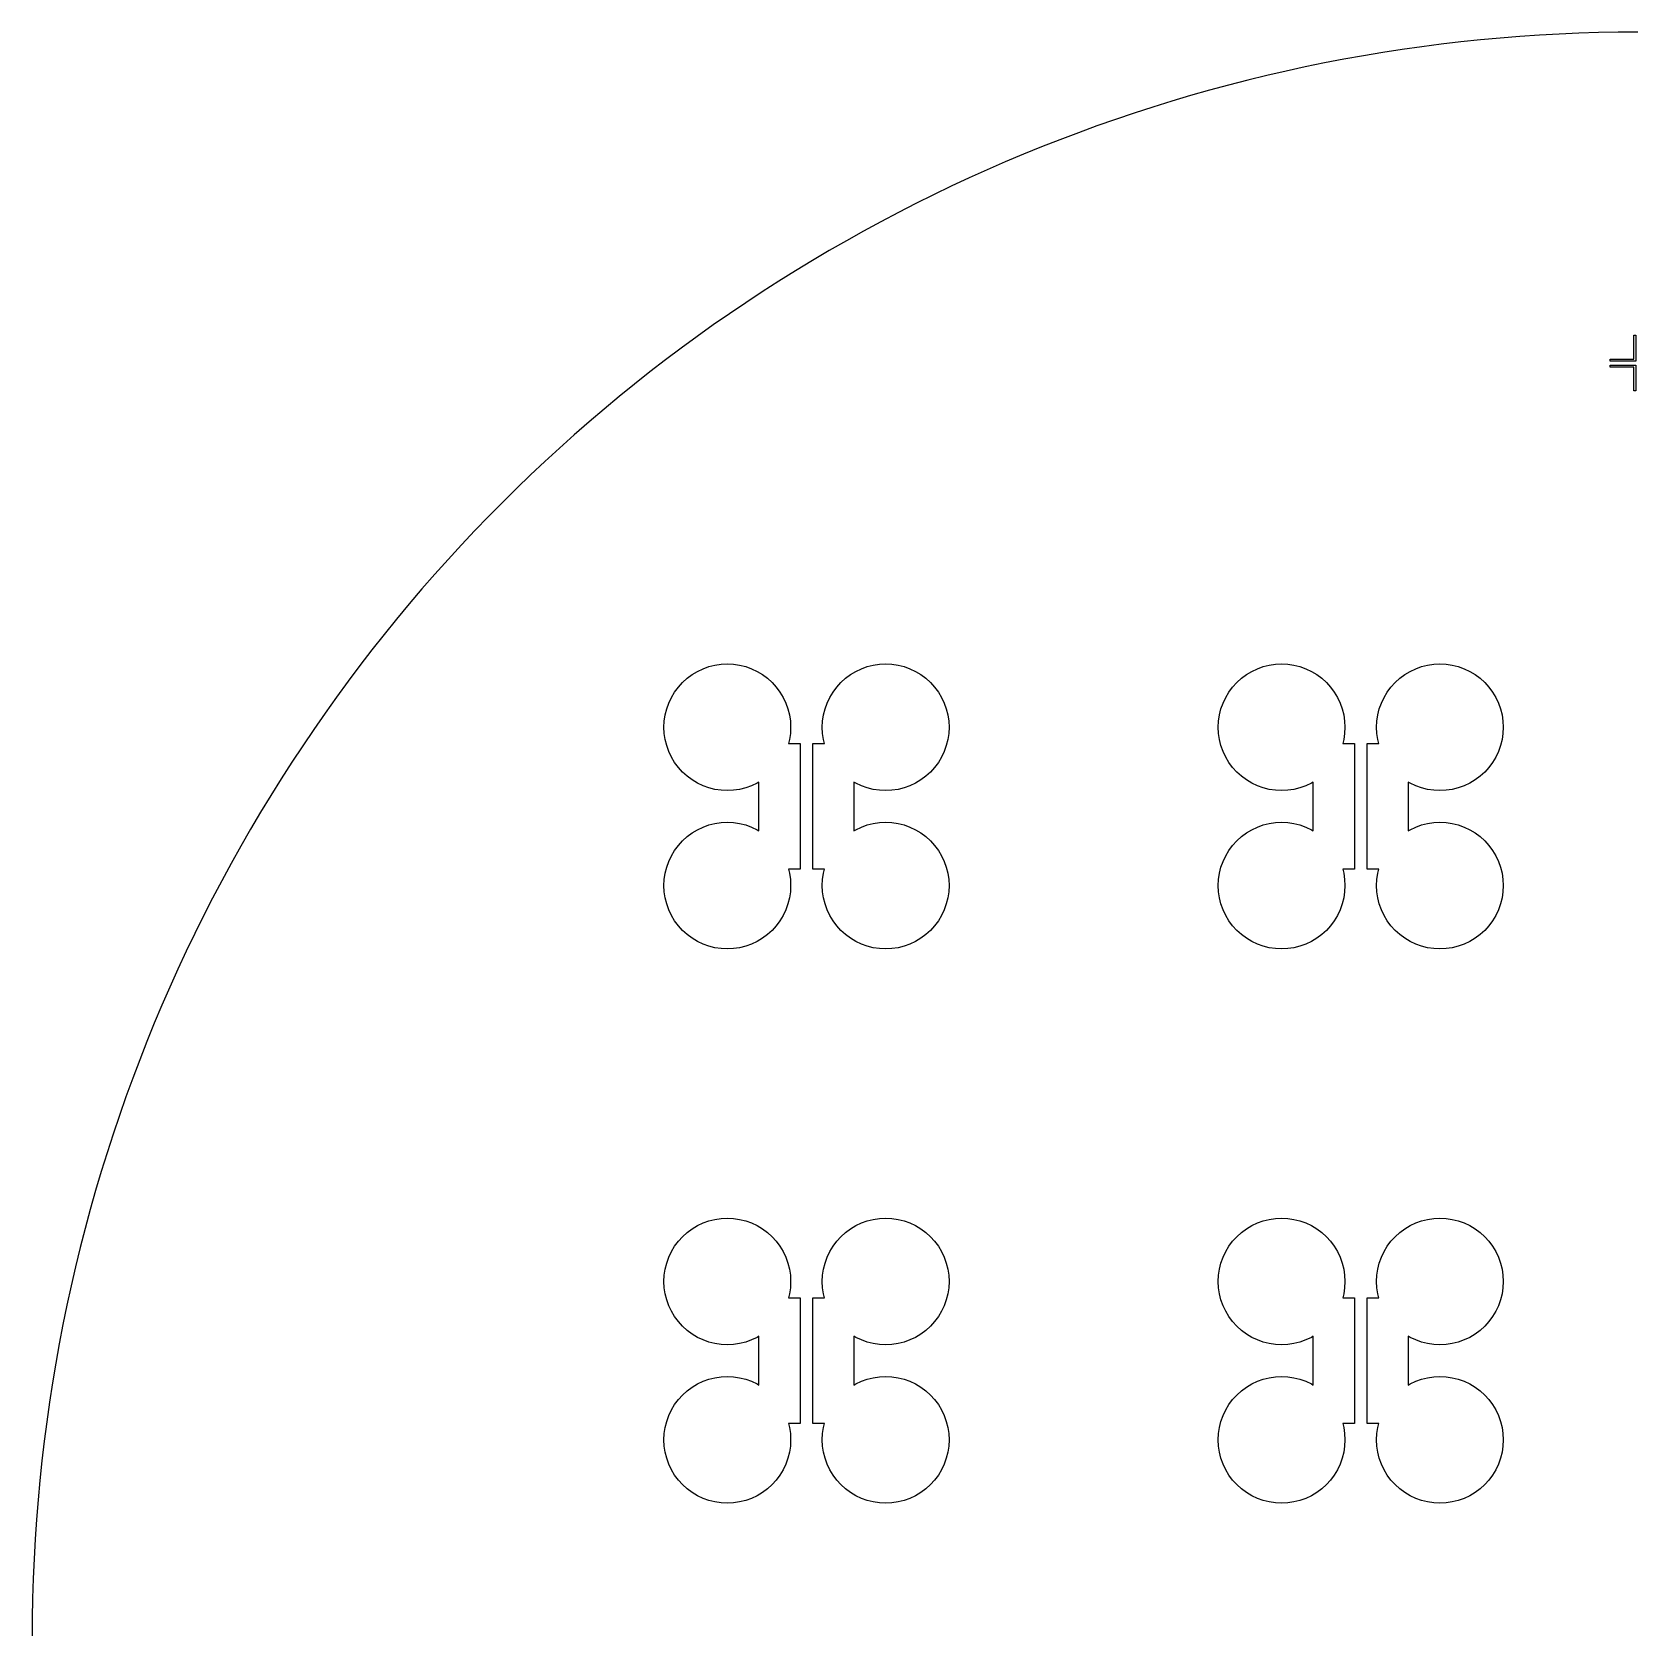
# Model space of a CAD drawing. Extents: x -18 to 83, y -18 to 83.
# Drawn here: x -18.4 to 32.2, y 32.6 to 83 of the extents above; entities that cross this region are included whole.
import ezdxf

# ---------------------------------------------------------------- set-up
doc = ezdxf.new("R2010")
doc.units = 0

msp = doc.modelspace()

# ---------------------------------------------------------------- linework, layer by layer
for p, q in [((26.6617, 82.6411), (26.0438, 82.5687)), ((27.2805, 82.7059), (26.6617, 82.6411)), ((27.9001, 82.763), (27.2805, 82.7059)), ((28.5203, 82.8126), (27.9001, 82.763)), ((29.141, 82.8546), (28.5203, 82.8126)), ((29.7623, 82.8889), (29.141, 82.8546)), ((30.3839, 82.9156), (29.7623, 82.8889)), ((31.0058, 82.9347), (30.3839, 82.9156)), ((31.6278, 82.9462), (31.0058, 82.9347)), ((32.25, 82.95), (31.6278, 82.9462)), ((22.9699, 82.0934), (22.3589, 81.9758)), ((23.5822, 82.2036), (22.9699, 82.0934)), ((24.1959, 82.3062), (23.5822, 82.2036)), ((24.8108, 82.4012), (24.1959, 82.3062)), ((25.4268, 82.4888), (24.8108, 82.4012)), ((26.0438, 82.5687), (25.4268, 82.4888)), ((20.5353, 81.578), (19.9309, 81.4306)), ((21.1416, 81.7181), (20.5353, 81.578)), ((21.7495, 81.8507), (21.1416, 81.7181)), ((22.3589, 81.9758), (21.7495, 81.8507)), ((18.7277, 81.1134), (18.129, 80.9438)), ((19.3283, 81.2757), (18.7277, 81.1134)), ((19.9309, 81.4306), (19.3283, 81.2757)), ((16.9383, 80.5826), (16.3463, 80.3911)), ((17.5326, 80.7669), (16.9383, 80.5826)), ((18.129, 80.9438), (17.5326, 80.7669)), ((15.7568, 80.1923), (15.1697, 79.9863)), ((16.3463, 80.3911), (15.7568, 80.1923)), ((14.0033, 79.5527), (13.4242, 79.3253)), ((14.5852, 79.7731), (14.0033, 79.5527)), ((15.1697, 79.9863), (14.5852, 79.7731)), ((12.8479, 79.0907), (12.2746, 78.8491)), ((13.4242, 79.3253), (12.8479, 79.0907)), ((11.7043, 78.6004), (11.137, 78.3448)), ((12.2746, 78.8491), (11.7043, 78.6004)), ((10.573, 78.0822), (10.0121, 77.8128)), ((11.137, 78.3448), (10.573, 78.0822)), ((9.4547, 77.5365), (8.90068, 77.2533)), ((10.0121, 77.8128), (9.4547, 77.5365)), ((8.90068, 77.2533), (8.35017, 76.9634)), ((7.80327, 76.6667), (7.26006, 76.3634)), ((8.35017, 76.9634), (7.80327, 76.6667)), ((6.7206, 76.0534), (6.18498, 75.7368)), ((7.26006, 76.3634), (6.7206, 76.0534)), ((6.18498, 75.7368), (5.65329, 75.4137)), ((5.12561, 75.0841), (4.60202, 74.748)), ((5.65329, 75.4137), (5.12561, 75.0841)), ((4.60202, 74.748), (4.08258, 74.4055)), ((3.56738, 74.0567), (3.05652, 73.7015)), ((4.08258, 74.4055), (3.56738, 74.0567)), ((3.05652, 73.7015), (2.55003, 73.3402)), ((2.04803, 72.9726), (1.55058, 72.5989)), ((2.55003, 73.3402), (2.04803, 72.9726)), ((32.125, 72.625), (32.125, 73.375)), ((32.125, 73.375), (32.1875, 73.375)), ((32.1875, 73.375), (32.1875, 72.5625)), ((1.55058, 72.5989), (1.05775, 72.2192)), ((31.375, 72.5625), (31.375, 72.625)), ((31.375, 72.625), (32.125, 72.625)), ((32.1875, 72.5625), (31.375, 72.5625)), ((1.05775, 72.2192), (0.56961, 71.8334)), ((31.375, 72.375), (31.375, 72.4375)), ((31.375, 72.4375), (32.1875, 72.4375)), ((32.125, 72.375), (31.375, 72.375)), ((32.125, 71.625), (32.125, 72.375)), ((32.1875, 72.4375), (32.1875, 71.625)), ((0.56961, 71.8334), (0.08626, 71.4416)), ((32.1875, 71.625), (32.125, 71.625)), ((-0.39226, 71.044), (-0.86586, 70.6405)), ((0.08626, 71.4416), (-0.39226, 71.044)), ((-0.86586, 70.6405), (-1.33447, 70.2312)), ((-1.33447, 70.2312), (-1.79803, 69.8162)), ((-1.79803, 69.8162), (-2.25647, 69.3956)), ((-2.7097, 68.9693), (-3.15767, 68.5376)), ((-2.25647, 69.3956), (-2.7097, 68.9693)), ((-3.15767, 68.5376), (-3.60031, 68.1003)), ((-3.60031, 68.1003), (-4.03755, 67.6577)), ((-4.03755, 67.6577), (-4.46931, 67.2097)), ((-4.46931, 67.2097), (-4.89557, 66.7565)), ((-4.89557, 66.7565), (-5.31621, 66.298)), ((-5.31621, 66.298), (-5.7312, 65.8345)), ((-6.14049, 65.3659), (-6.54398, 64.8923)), ((-5.7312, 65.8345), (-6.14049, 65.3659)), ((-6.54398, 64.8923), (-6.94162, 64.4137)), ((-6.94162, 64.4137), (-7.33337, 63.9304)), ((-7.33337, 63.9304), (-7.71916, 63.4422)), ((-7.71916, 63.4422), (-8.09892, 62.9494)), ((-8.09892, 62.9494), (-8.47261, 62.452)), ((2.55722, 62.7638), (2.73463, 62.8477)), ((2.73463, 62.8477), (2.91943, 62.9139)), ((2.91943, 62.9139), (3.10983, 62.9616)), ((3.10983, 62.9616), (3.30397, 62.9904)), ((3.30397, 62.9904), (3.5, 63)), ((3.5, 63), (3.69604, 62.9904)), ((3.69604, 62.9904), (3.89018, 62.9616)), ((3.89018, 62.9616), (4.08058, 62.9139)), ((4.08058, 62.9139), (4.26538, 62.8477)), ((4.26538, 62.8477), (4.44279, 62.7638)), ((7.55721, 62.7638), (7.73462, 62.8477)), ((7.73462, 62.8477), (7.91942, 62.9139)), ((7.91942, 62.9139), (8.10982, 62.9616)), ((8.10982, 62.9616), (8.30396, 62.9904)), ((8.30396, 62.9904), (8.5, 63)), ((8.5, 63), (8.69603, 62.9904)), ((8.69603, 62.9904), (8.89017, 62.9616)), ((8.89017, 62.9616), (9.08057, 62.9139)), ((9.08057, 62.9139), (9.26537, 62.8477)), ((9.26537, 62.8477), (9.44278, 62.7638)), ((20.0572, 62.7638), (20.2346, 62.8477)), ((20.2346, 62.8477), (20.4194, 62.9139)), ((20.4194, 62.9139), (20.6098, 62.9616)), ((20.6098, 62.9616), (20.804, 62.9904)), ((20.804, 62.9904), (21, 63)), ((21, 63), (21.196, 62.9904)), ((21.196, 62.9904), (21.3902, 62.9616)), ((21.3902, 62.9616), (21.5806, 62.9139)), ((21.5806, 62.9139), (21.7654, 62.8477)), ((21.7654, 62.8477), (21.9428, 62.7638)), ((25.0572, 62.7638), (25.2346, 62.8477)), ((25.2346, 62.8477), (25.4194, 62.9139)), ((25.4194, 62.9139), (25.6098, 62.9616)), ((25.6098, 62.9616), (25.804, 62.9904)), ((25.804, 62.9904), (26, 63)), ((26, 63), (26.196, 62.9904)), ((26.196, 62.9904), (26.3902, 62.9616)), ((26.3902, 62.9616), (26.5806, 62.9139)), ((26.5806, 62.9139), (26.7654, 62.8477)), ((26.7654, 62.8477), (26.9428, 62.7638)), ((-8.47261, 62.452), (-8.84018, 61.95)), ((1.95398, 62.2688), (2.0858, 62.4142)), ((2.0858, 62.4142), (2.23122, 62.546)), ((2.23122, 62.546), (2.38887, 62.6629)), ((2.38887, 62.6629), (2.55722, 62.7638)), ((4.44279, 62.7638), (4.61115, 62.6629)), ((4.61115, 62.6629), (4.7688, 62.546)), ((4.7688, 62.546), (4.91422, 62.4142)), ((4.91422, 62.4142), (5.04604, 62.2688)), ((6.95396, 62.2688), (7.08578, 62.4142)), ((7.08578, 62.4142), (7.2312, 62.546)), ((7.2312, 62.546), (7.38885, 62.6629)), ((7.38885, 62.6629), (7.55721, 62.7638)), ((9.44278, 62.7638), (9.61113, 62.6629)), ((9.61113, 62.6629), (9.76878, 62.546)), ((9.76878, 62.546), (9.9142, 62.4142)), ((9.9142, 62.4142), (10.046, 62.2688)), ((19.454, 62.2688), (19.5858, 62.4142)), ((19.5858, 62.4142), (19.7312, 62.546)), ((19.7312, 62.546), (19.8889, 62.6629)), ((19.8889, 62.6629), (20.0572, 62.7638)), ((21.9428, 62.7638), (22.1111, 62.6629)), ((22.1111, 62.6629), (22.2688, 62.546)), ((22.2688, 62.546), (22.4142, 62.4142)), ((22.4142, 62.4142), (22.546, 62.2688)), ((24.454, 62.2688), (24.5858, 62.4142)), ((24.5858, 62.4142), (24.7312, 62.546)), ((24.7312, 62.546), (24.8889, 62.6629)), ((24.8889, 62.6629), (25.0572, 62.7638)), ((26.9428, 62.7638), (27.1111, 62.6629)), ((27.1111, 62.6629), (27.2688, 62.546)), ((27.2688, 62.546), (27.4142, 62.4142)), ((27.4142, 62.4142), (27.546, 62.2688)), ((-8.84018, 61.95), (-9.20154, 61.4435)), ((1.65225, 61.7654), (1.73616, 61.9428)), ((1.73616, 61.9428), (1.83707, 62.1111)), ((1.83707, 62.1111), (1.95398, 62.2688)), ((5.04604, 62.2688), (5.16295, 62.1111)), ((5.16295, 62.1111), (5.26385, 61.9428)), ((5.26385, 61.9428), (5.34776, 61.7654)), ((6.65224, 61.7654), (6.73615, 61.9428)), ((6.73615, 61.9428), (6.83705, 62.1111)), ((6.83705, 62.1111), (6.95396, 62.2688)), ((10.046, 62.2688), (10.1629, 62.1111)), ((10.1629, 62.1111), (10.2638, 61.9428)), ((10.2638, 61.9428), (10.3477, 61.7654)), ((19.1523, 61.7654), (19.2362, 61.9428)), ((19.2362, 61.9428), (19.3371, 62.1111)), ((19.3371, 62.1111), (19.454, 62.2688)), ((22.546, 62.2688), (22.6629, 62.1111)), ((22.6629, 62.1111), (22.7639, 61.9428)), ((22.7639, 61.9428), (22.8478, 61.7654)), ((24.1522, 61.7654), (24.2361, 61.9428)), ((24.2361, 61.9428), (24.3371, 62.1111)), ((24.3371, 62.1111), (24.454, 62.2688)), ((27.546, 62.2688), (27.6629, 62.1111)), ((27.6629, 62.1111), (27.7638, 61.9428)), ((27.7638, 61.9428), (27.8477, 61.7654)), ((-9.20154, 61.4435), (-9.55667, 60.9326)), ((1.50964, 61.196), (1.53844, 61.3902)), ((1.53844, 61.3902), (1.58612, 61.5806)), ((1.58612, 61.5806), (1.65225, 61.7654)), ((5.34776, 61.7654), (5.41389, 61.5806)), ((5.41389, 61.5806), (5.46158, 61.3902)), ((5.46158, 61.3902), (5.49037, 61.196)), ((6.50963, 61.196), (6.53842, 61.3902)), ((6.53842, 61.3902), (6.58611, 61.5806)), ((6.58611, 61.5806), (6.65224, 61.7654)), ((10.3477, 61.7654), (10.4139, 61.5806)), ((10.4139, 61.5806), (10.4616, 61.3902)), ((10.4616, 61.3902), (10.4904, 61.196)), ((19.0096, 61.196), (19.0384, 61.3902)), ((19.0384, 61.3902), (19.0861, 61.5806)), ((19.0861, 61.5806), (19.1523, 61.7654)), ((22.8478, 61.7654), (22.9139, 61.5806)), ((22.9139, 61.5806), (22.9616, 61.3902)), ((22.9616, 61.3902), (22.9904, 61.196)), ((24.0096, 61.196), (24.0384, 61.3902)), ((24.0384, 61.3902), (24.0861, 61.5806)), ((24.0861, 61.5806), (24.1522, 61.7654)), ((27.8477, 61.7654), (27.9139, 61.5806)), ((27.9139, 61.5806), (27.9616, 61.3902)), ((27.9616, 61.3902), (27.9904, 61.196)), ((-9.55667, 60.9326), (-9.9055, 60.4174)), ((1.5, 61), (1.50964, 61.196)), ((1.50964, 60.804), (1.5, 61)), ((1.53844, 60.6098), (1.50964, 60.804)), ((5.49037, 60.804), (5.46158, 60.6098)), ((5.49037, 61.196), (5.5, 61)), ((5.5, 61), (5.49037, 60.804)), ((6.5, 61), (6.50963, 61.196)), ((6.50963, 60.804), (6.5, 61)), ((6.53842, 60.6098), (6.50963, 60.804)), ((10.4904, 60.804), (10.4616, 60.6098)), ((10.4904, 61.196), (10.5, 61)), ((10.5, 61), (10.4904, 60.804)), ((19, 61), (19.0096, 61.196)), ((19.0096, 60.804), (19, 61)), ((19.0384, 60.6098), (19.0096, 60.804)), ((22.9904, 60.804), (22.9616, 60.6098)), ((22.9904, 61.196), (23, 61)), ((23, 61), (22.9904, 60.804)), ((24, 61), (24.0096, 61.196)), ((24.0096, 60.804), (24, 61)), ((24.0384, 60.6098), (24.0096, 60.804)), ((27.9904, 60.804), (27.9616, 60.6098)), ((27.9904, 61.196), (28, 61)), ((28, 61), (27.9904, 60.804)), ((-9.9055, 60.4174), (-10.248, 59.898)), ((1.58612, 60.4194), (1.53844, 60.6098)), ((1.65225, 60.2346), (1.58612, 60.4194)), ((5.46158, 60.6098), (5.43031, 60.485)), ((5.43031, 60.485), (5.8, 60.485)), ((5.8, 60.485), (5.8, 56.515)), ((6.2, 56.515), (6.2, 60.485)), ((6.2, 60.485), (6.56969, 60.485)), ((6.56969, 60.485), (6.53842, 60.6098)), ((10.4139, 60.4194), (10.3477, 60.2346)), ((10.4616, 60.6098), (10.4139, 60.4194)), ((19.0861, 60.4194), (19.0384, 60.6098)), ((19.1523, 60.2346), (19.0861, 60.4194)), ((22.9616, 60.6098), (22.9303, 60.485)), ((22.9303, 60.485), (23.3, 60.485)), ((23.3, 60.485), (23.3, 56.515)), ((23.7, 56.515), (23.7, 60.485)), ((23.7, 60.485), (24.0697, 60.485)), ((24.0697, 60.485), (24.0384, 60.6098)), ((27.9139, 60.4194), (27.8477, 60.2346)), ((27.9616, 60.6098), (27.9139, 60.4194)), ((-10.248, 59.898), (-10.5841, 59.3744)), ((1.73616, 60.0572), (1.65225, 60.2346)), ((1.83707, 59.8889), (1.73616, 60.0572)), ((1.95398, 59.7312), (1.83707, 59.8889)), ((10.1629, 59.8889), (10.046, 59.7312)), ((10.2638, 60.0572), (10.1629, 59.8889)), ((10.3477, 60.2346), (10.2638, 60.0572)), ((19.2362, 60.0572), (19.1523, 60.2346)), ((19.3371, 59.8889), (19.2362, 60.0572)), ((19.454, 59.7312), (19.3371, 59.8889)), ((27.6629, 59.8889), (27.546, 59.7312)), ((27.7638, 60.0572), (27.6629, 59.8889)), ((27.8477, 60.2346), (27.7638, 60.0572)), ((-10.5841, 59.3744), (-10.9137, 58.8467)), ((2.0858, 59.5858), (1.95398, 59.7312)), ((2.23122, 59.454), (2.0858, 59.5858)), ((2.38887, 59.3371), (2.23122, 59.454)), ((2.55722, 59.2361), (2.38887, 59.3371)), ((9.61113, 59.3371), (9.44278, 59.2361)), ((9.76878, 59.454), (9.61113, 59.3371)), ((9.9142, 59.5858), (9.76878, 59.454)), ((10.046, 59.7312), (9.9142, 59.5858)), ((19.5858, 59.5858), (19.454, 59.7312)), ((19.7312, 59.454), (19.5858, 59.5858)), ((19.8889, 59.3371), (19.7312, 59.454)), ((20.0572, 59.2361), (19.8889, 59.3371)), ((27.1111, 59.3371), (26.9428, 59.2361)), ((27.2688, 59.454), (27.1111, 59.3371)), ((27.4142, 59.5858), (27.2688, 59.454)), ((27.546, 59.7312), (27.4142, 59.5858)), ((-10.9137, 58.8467), (-11.2368, 58.315)), ((2.73463, 59.1522), (2.55722, 59.2361)), ((2.91943, 59.0861), (2.73463, 59.1522)), ((3.10983, 59.0384), (2.91943, 59.0861)), ((3.30397, 59.0096), (3.10983, 59.0384)), ((3.5, 59), (3.30397, 59.0096)), ((3.69604, 59.0096), (3.5, 59)), ((3.89018, 59.0384), (3.69604, 59.0096)), ((4.08058, 59.0861), (3.89018, 59.0384)), ((4.26538, 59.1522), (4.08058, 59.0861)), ((4.44279, 59.2361), (4.26538, 59.1522)), ((4.5, 59.2704), (4.44279, 59.2361)), ((4.5, 57.7296), (4.5, 59.2704)), ((7.55721, 59.2361), (7.5, 59.2704)), ((7.5, 59.2704), (7.5, 57.7296)), ((7.73462, 59.1522), (7.55721, 59.2361)), ((7.91942, 59.0861), (7.73462, 59.1522)), ((8.10982, 59.0384), (7.91942, 59.0861)), ((8.30396, 59.0096), (8.10982, 59.0384)), ((8.5, 59), (8.30396, 59.0096)), ((8.69603, 59.0096), (8.5, 59)), ((8.89017, 59.0384), (8.69603, 59.0096)), ((9.08057, 59.0861), (8.89017, 59.0384)), ((9.26537, 59.1522), (9.08057, 59.0861)), ((9.44278, 59.2361), (9.26537, 59.1522)), ((20.2346, 59.1522), (20.0572, 59.2361)), ((20.4194, 59.0861), (20.2346, 59.1522)), ((20.6098, 59.0384), (20.4194, 59.0861)), ((20.804, 59.0096), (20.6098, 59.0384)), ((21, 59), (20.804, 59.0096)), ((21.196, 59.0096), (21, 59)), ((21.3902, 59.0384), (21.196, 59.0096)), ((21.5806, 59.0861), (21.3902, 59.0384)), ((21.7654, 59.1522), (21.5806, 59.0861)), ((21.9428, 59.2361), (21.7654, 59.1522)), ((22, 59.2704), (21.9428, 59.2361)), ((22, 57.7296), (22, 59.2704)), ((25.0572, 59.2361), (25, 59.2704)), ((25, 59.2704), (25, 57.7296)), ((25.2346, 59.1522), (25.0572, 59.2361)), ((25.4194, 59.0861), (25.2346, 59.1522)), ((25.6098, 59.0384), (25.4194, 59.0861)), ((25.804, 59.0096), (25.6098, 59.0384)), ((26, 59), (25.804, 59.0096)), ((26.196, 59.0096), (26, 59)), ((26.3902, 59.0384), (26.196, 59.0096)), ((26.5806, 59.0861), (26.3902, 59.0384)), ((26.7654, 59.1522), (26.5806, 59.0861)), ((26.9428, 59.2361), (26.7654, 59.1522)), ((-11.2368, 58.315), (-11.5534, 57.7794)), ((-11.5534, 57.7794), (-11.8634, 57.2399)), ((2.38887, 57.6629), (2.55722, 57.7639)), ((2.55722, 57.7639), (2.73463, 57.8478)), ((2.73463, 57.8478), (2.91943, 57.9139)), ((2.91943, 57.9139), (3.10983, 57.9616)), ((3.10983, 57.9616), (3.30397, 57.9904)), ((3.30397, 57.9904), (3.5, 58)), ((3.5, 58), (3.69604, 57.9904)), ((3.69604, 57.9904), (3.89018, 57.9616)), ((3.89018, 57.9616), (4.08058, 57.9139)), ((4.08058, 57.9139), (4.26538, 57.8478)), ((4.26538, 57.8478), (4.44279, 57.7639)), ((4.44279, 57.7639), (4.5, 57.7296)), ((7.5, 57.7296), (7.55721, 57.7639)), ((7.55721, 57.7639), (7.73462, 57.8478)), ((7.73462, 57.8478), (7.91942, 57.9139)), ((7.91942, 57.9139), (8.10982, 57.9616)), ((8.10982, 57.9616), (8.30396, 57.9904)), ((8.30396, 57.9904), (8.5, 58)), ((8.5, 58), (8.69603, 57.9904)), ((8.69603, 57.9904), (8.89017, 57.9616)), ((8.89017, 57.9616), (9.08057, 57.9139)), ((9.08057, 57.9139), (9.26537, 57.8478)), ((9.26537, 57.8478), (9.44278, 57.7639)), ((9.44278, 57.7639), (9.61113, 57.6629)), ((19.8889, 57.6629), (20.0572, 57.7639)), ((20.0572, 57.7639), (20.2346, 57.8478)), ((20.2346, 57.8478), (20.4194, 57.9139)), ((20.4194, 57.9139), (20.6098, 57.9616)), ((20.6098, 57.9616), (20.804, 57.9904)), ((20.804, 57.9904), (21, 58)), ((21, 58), (21.196, 57.9904)), ((21.196, 57.9904), (21.3902, 57.9616)), ((21.3902, 57.9616), (21.5806, 57.9139)), ((21.5806, 57.9139), (21.7654, 57.8478)), ((21.7654, 57.8478), (21.9428, 57.7639)), ((21.9428, 57.7639), (22, 57.7296)), ((25, 57.7296), (25.0572, 57.7639)), ((25.0572, 57.7639), (25.2346, 57.8478)), ((25.2346, 57.8478), (25.4194, 57.9139)), ((25.4194, 57.9139), (25.6098, 57.9616)), ((25.6098, 57.9616), (25.804, 57.9904)), ((25.804, 57.9904), (26, 58)), ((26, 58), (26.196, 57.9904)), ((26.196, 57.9904), (26.3902, 57.9616)), ((26.3902, 57.9616), (26.5806, 57.9139)), ((26.5806, 57.9139), (26.7654, 57.8478)), ((26.7654, 57.8478), (26.9428, 57.7639)), ((26.9428, 57.7639), (27.1111, 57.6629)), ((1.83707, 57.1111), (1.95398, 57.2688)), ((1.95398, 57.2688), (2.0858, 57.4142)), ((2.0858, 57.4142), (2.23122, 57.546)), ((2.23122, 57.546), (2.38887, 57.6629)), ((9.61113, 57.6629), (9.76878, 57.546)), ((9.76878, 57.546), (9.9142, 57.4142)), ((9.9142, 57.4142), (10.046, 57.2688)), ((10.046, 57.2688), (10.1629, 57.1111)), ((19.3371, 57.1111), (19.454, 57.2688)), ((19.454, 57.2688), (19.5858, 57.4142)), ((19.5858, 57.4142), (19.7312, 57.546)), ((19.7312, 57.546), (19.8889, 57.6629)), ((27.1111, 57.6629), (27.2688, 57.546)), ((27.2688, 57.546), (27.4142, 57.4142)), ((27.4142, 57.4142), (27.546, 57.2688)), ((27.546, 57.2688), (27.6629, 57.1111)), ((-11.8634, 57.2399), (-12.1667, 56.6967)), ((1.58612, 56.5806), (1.65225, 56.7654)), ((1.65225, 56.7654), (1.73616, 56.9428)), ((1.73616, 56.9428), (1.83707, 57.1111)), ((10.1629, 57.1111), (10.2638, 56.9428)), ((10.2638, 56.9428), (10.3477, 56.7654)), ((10.3477, 56.7654), (10.4139, 56.5806)), ((19.0861, 56.5806), (19.1523, 56.7654)), ((19.1523, 56.7654), (19.2362, 56.9428)), ((19.2362, 56.9428), (19.3371, 57.1111)), ((27.6629, 57.1111), (27.7638, 56.9428)), ((27.7638, 56.9428), (27.8477, 56.7654)), ((27.8477, 56.7654), (27.9139, 56.5806)), ((-12.1667, 56.6967), (-12.4634, 56.1498)), ((1.50964, 56.196), (1.53844, 56.3902)), ((1.53844, 56.3902), (1.58612, 56.5806)), ((5.8, 56.515), (5.43031, 56.515)), ((5.43031, 56.515), (5.46158, 56.3902)), ((5.46158, 56.3902), (5.49037, 56.196)), ((6.56969, 56.515), (6.2, 56.515)), ((6.50963, 56.196), (6.53842, 56.3902)), ((6.53842, 56.3902), (6.56969, 56.515)), ((10.4139, 56.5806), (10.4616, 56.3902)), ((10.4616, 56.3902), (10.4904, 56.196)), ((19.0096, 56.196), (19.0384, 56.3902)), ((19.0384, 56.3902), (19.0861, 56.5806)), ((23.3, 56.515), (22.9303, 56.515)), ((22.9303, 56.515), (22.9616, 56.3902)), ((22.9616, 56.3902), (22.9904, 56.196)), ((24.0697, 56.515), (23.7, 56.515)), ((24.0096, 56.196), (24.0384, 56.3902)), ((24.0384, 56.3902), (24.0697, 56.515)), ((27.9139, 56.5806), (27.9616, 56.3902)), ((27.9616, 56.3902), (27.9904, 56.196)), ((-12.4634, 56.1498), (-12.7533, 55.5993)), ((1.5, 56), (1.50964, 56.196)), ((1.50964, 55.804), (1.5, 56)), ((1.53844, 55.6098), (1.50964, 55.804)), ((5.49037, 55.804), (5.46158, 55.6098)), ((5.49037, 56.196), (5.5, 56)), ((5.5, 56), (5.49037, 55.804)), ((6.5, 56), (6.50963, 56.196)), ((6.50963, 55.804), (6.5, 56)), ((6.53842, 55.6098), (6.50963, 55.804)), ((10.4904, 55.804), (10.4616, 55.6098)), ((10.4904, 56.196), (10.5, 56)), ((10.5, 56), (10.4904, 55.804)), ((19, 56), (19.0096, 56.196)), ((19.0096, 55.804), (19, 56)), ((19.0384, 55.6098), (19.0096, 55.804)), ((22.9904, 55.804), (22.9616, 55.6098)), ((22.9904, 56.196), (23, 56)), ((23, 56), (22.9904, 55.804)), ((24, 56), (24.0096, 56.196)), ((24.0096, 55.804), (24, 56)), ((24.0384, 55.6098), (24.0096, 55.804)), ((27.9904, 55.804), (27.9616, 55.6098)), ((27.9904, 56.196), (28, 56)), ((28, 56), (27.9904, 55.804)), ((-12.7533, 55.5993), (-13.0365, 55.0453)), ((1.58612, 55.4194), (1.53844, 55.6098)), ((1.65225, 55.2346), (1.58612, 55.4194)), ((1.73616, 55.0572), (1.65225, 55.2346)), ((5.34776, 55.2346), (5.26385, 55.0572)), ((5.41389, 55.4194), (5.34776, 55.2346)), ((5.46158, 55.6098), (5.41389, 55.4194)), ((6.58611, 55.4194), (6.53842, 55.6098)), ((6.65224, 55.2346), (6.58611, 55.4194)), ((6.73615, 55.0572), (6.65224, 55.2346)), ((10.3477, 55.2346), (10.2638, 55.0572)), ((10.4139, 55.4194), (10.3477, 55.2346)), ((10.4616, 55.6098), (10.4139, 55.4194)), ((19.0861, 55.4194), (19.0384, 55.6098)), ((19.1523, 55.2346), (19.0861, 55.4194)), ((19.2362, 55.0572), (19.1523, 55.2346)), ((22.8478, 55.2346), (22.7639, 55.0572)), ((22.9139, 55.4194), (22.8478, 55.2346)), ((22.9616, 55.6098), (22.9139, 55.4194)), ((24.0861, 55.4194), (24.0384, 55.6098)), ((24.1522, 55.2346), (24.0861, 55.4194)), ((24.2361, 55.0572), (24.1522, 55.2346)), ((27.8477, 55.2346), (27.7638, 55.0572)), ((27.9139, 55.4194), (27.8477, 55.2346)), ((27.9616, 55.6098), (27.9139, 55.4194)), ((-13.0365, 55.0453), (-13.3128, 54.4878)), ((1.83707, 54.8889), (1.73616, 55.0572)), ((1.95398, 54.7312), (1.83707, 54.8889)), ((2.0858, 54.5858), (1.95398, 54.7312)), ((5.04604, 54.7312), (4.91422, 54.5858)), ((5.16295, 54.8889), (5.04604, 54.7312)), ((5.26385, 55.0572), (5.16295, 54.8889)), ((6.83705, 54.8889), (6.73615, 55.0572)), ((6.95396, 54.7312), (6.83705, 54.8889)), ((7.08578, 54.5858), (6.95396, 54.7312)), ((10.046, 54.7312), (9.9142, 54.5858)), ((10.1629, 54.8889), (10.046, 54.7312)), ((10.2638, 55.0572), (10.1629, 54.8889)), ((19.3371, 54.8889), (19.2362, 55.0572)), ((19.454, 54.7312), (19.3371, 54.8889)), ((19.5858, 54.5858), (19.454, 54.7312)), ((22.546, 54.7312), (22.4142, 54.5858)), ((22.6629, 54.8889), (22.546, 54.7312)), ((22.7639, 55.0572), (22.6629, 54.8889)), ((24.3371, 54.8889), (24.2361, 55.0572)), ((24.454, 54.7312), (24.3371, 54.8889)), ((24.5858, 54.5858), (24.454, 54.7312)), ((27.546, 54.7312), (27.4142, 54.5858)), ((27.6629, 54.8889), (27.546, 54.7312)), ((27.7638, 55.0572), (27.6629, 54.8889)), ((-13.3128, 54.4878), (-13.5822, 53.927)), ((2.23122, 54.454), (2.0858, 54.5858)), ((2.38887, 54.3371), (2.23122, 54.454)), ((2.55722, 54.2362), (2.38887, 54.3371)), ((2.73463, 54.1523), (2.55722, 54.2362)), ((4.44279, 54.2362), (4.26538, 54.1523)), ((4.61115, 54.3371), (4.44279, 54.2362)), ((4.7688, 54.454), (4.61115, 54.3371)), ((4.91422, 54.5858), (4.7688, 54.454)), ((7.2312, 54.454), (7.08578, 54.5858)), ((7.38885, 54.3371), (7.2312, 54.454)), ((7.55721, 54.2362), (7.38885, 54.3371)), ((7.73462, 54.1523), (7.55721, 54.2362)), ((9.44278, 54.2362), (9.26537, 54.1523)), ((9.61113, 54.3371), (9.44278, 54.2362)), ((9.76878, 54.454), (9.61113, 54.3371)), ((9.9142, 54.5858), (9.76878, 54.454)), ((19.7312, 54.454), (19.5858, 54.5858)), ((19.8889, 54.3371), (19.7312, 54.454)), ((20.0572, 54.2362), (19.8889, 54.3371)), ((20.2346, 54.1523), (20.0572, 54.2362)), ((21.9428, 54.2362), (21.7654, 54.1523)), ((22.1111, 54.3371), (21.9428, 54.2362)), ((22.2688, 54.454), (22.1111, 54.3371)), ((22.4142, 54.5858), (22.2688, 54.454)), ((24.7312, 54.454), (24.5858, 54.5858)), ((24.8889, 54.3371), (24.7312, 54.454)), ((25.0572, 54.2362), (24.8889, 54.3371)), ((25.2346, 54.1523), (25.0572, 54.2362)), ((26.9428, 54.2362), (26.7654, 54.1523)), ((27.1111, 54.3371), (26.9428, 54.2362)), ((27.2688, 54.454), (27.1111, 54.3371)), ((27.4142, 54.5858), (27.2688, 54.454)), ((-13.5822, 53.927), (-13.8448, 53.363)), ((2.91943, 54.0861), (2.73463, 54.1523)), ((3.10983, 54.0384), (2.91943, 54.0861)), ((3.30397, 54.0096), (3.10983, 54.0384)), ((3.5, 54), (3.30397, 54.0096)), ((3.69604, 54.0096), (3.5, 54)), ((3.89018, 54.0384), (3.69604, 54.0096)), ((4.08058, 54.0861), (3.89018, 54.0384)), ((4.26538, 54.1523), (4.08058, 54.0861)), ((7.91942, 54.0861), (7.73462, 54.1523)), ((8.10982, 54.0384), (7.91942, 54.0861)), ((8.30396, 54.0096), (8.10982, 54.0384)), ((8.5, 54), (8.30396, 54.0096)), ((8.69603, 54.0096), (8.5, 54)), ((8.89017, 54.0384), (8.69603, 54.0096)), ((9.08057, 54.0861), (8.89017, 54.0384)), ((9.26537, 54.1523), (9.08057, 54.0861)), ((20.4194, 54.0861), (20.2346, 54.1523)), ((20.6098, 54.0384), (20.4194, 54.0861)), ((20.804, 54.0096), (20.6098, 54.0384)), ((21, 54), (20.804, 54.0096)), ((21.196, 54.0096), (21, 54)), ((21.3902, 54.0384), (21.196, 54.0096)), ((21.5806, 54.0861), (21.3902, 54.0384)), ((21.7654, 54.1523), (21.5806, 54.0861)), ((25.4194, 54.0861), (25.2346, 54.1523)), ((25.6098, 54.0384), (25.4194, 54.0861)), ((25.804, 54.0096), (25.6098, 54.0384)), ((26, 54), (25.804, 54.0096)), ((26.196, 54.0096), (26, 54)), ((26.3902, 54.0384), (26.196, 54.0096)), ((26.5806, 54.0861), (26.3902, 54.0384)), ((26.7654, 54.1523), (26.5806, 54.0861)), ((-13.8448, 53.363), (-14.1004, 52.7957)), ((-14.1004, 52.7957), (-14.3491, 52.2254)), ((-14.3491, 52.2254), (-14.5907, 51.652)), ((-14.5907, 51.652), (-14.8253, 51.0758)), ((-14.8253, 51.0758), (-15.0527, 50.4967)), ((-15.0527, 50.4967), (-15.2731, 49.9148)), ((-15.2731, 49.9148), (-15.4863, 49.3303)), ((-15.4863, 49.3303), (-15.6923, 48.7432)), ((-15.6923, 48.7432), (-15.8911, 48.1537)), ((-15.8911, 48.1537), (-16.0826, 47.5617)), ((-16.0826, 47.5617), (-16.2669, 46.9674)), ((-16.2669, 46.9674), (-16.4438, 46.3709)), ((-16.4438, 46.3709), (-16.6134, 45.7723)), ((-16.6134, 45.7723), (-16.7757, 45.1717)), ((-16.7757, 45.1717), (-16.9306, 44.5691)), ((2.23122, 45.046), (2.38887, 45.1629)), ((2.38887, 45.1629), (2.55722, 45.2638)), ((2.55722, 45.2638), (2.73463, 45.3477)), ((2.73463, 45.3477), (2.91943, 45.4139)), ((2.91943, 45.4139), (3.10983, 45.4616)), ((3.10983, 45.4616), (3.30397, 45.4904)), ((3.30397, 45.4904), (3.5, 45.5)), ((3.5, 45.5), (3.69604, 45.4904)), ((3.69604, 45.4904), (3.89018, 45.4616)), ((3.89018, 45.4616), (4.08058, 45.4139)), ((4.08058, 45.4139), (4.26538, 45.3477)), ((4.26538, 45.3477), (4.44279, 45.2638)), ((4.44279, 45.2638), (4.61115, 45.1629)), ((4.61115, 45.1629), (4.7688, 45.046)), ((7.2312, 45.046), (7.38885, 45.1629)), ((7.38885, 45.1629), (7.55721, 45.2638)), ((7.55721, 45.2638), (7.73462, 45.3477)), ((7.73462, 45.3477), (7.91942, 45.4139)), ((7.91942, 45.4139), (8.10982, 45.4616)), ((8.10982, 45.4616), (8.30396, 45.4904)), ((8.30396, 45.4904), (8.5, 45.5)), ((8.5, 45.5), (8.69603, 45.4904)), ((8.69603, 45.4904), (8.89017, 45.4616)), ((8.89017, 45.4616), (9.08057, 45.4139)), ((9.08057, 45.4139), (9.26537, 45.3477)), ((9.26537, 45.3477), (9.44278, 45.2638)), ((9.44278, 45.2638), (9.61113, 45.1629)), ((9.61113, 45.1629), (9.76878, 45.046)), ((19.7312, 45.046), (19.8889, 45.1629)), ((19.8889, 45.1629), (20.0572, 45.2638)), ((20.0572, 45.2638), (20.2346, 45.3477)), ((20.2346, 45.3477), (20.4194, 45.4139)), ((20.4194, 45.4139), (20.6098, 45.4616)), ((20.6098, 45.4616), (20.804, 45.4904)), ((20.804, 45.4904), (21, 45.5)), ((21, 45.5), (21.196, 45.4904)), ((21.196, 45.4904), (21.3902, 45.4616)), ((21.3902, 45.4616), (21.5806, 45.4139)), ((21.5806, 45.4139), (21.7654, 45.3477)), ((21.7654, 45.3477), (21.9428, 45.2638)), ((21.9428, 45.2638), (22.1111, 45.1629)), ((22.1111, 45.1629), (22.2688, 45.046)), ((24.7312, 45.046), (24.8889, 45.1629)), ((24.8889, 45.1629), (25.0572, 45.2638)), ((25.0572, 45.2638), (25.2346, 45.3477)), ((25.2346, 45.3477), (25.4194, 45.4139)), ((25.4194, 45.4139), (25.6098, 45.4616)), ((25.6098, 45.4616), (25.804, 45.4904)), ((25.804, 45.4904), (26, 45.5)), ((26, 45.5), (26.196, 45.4904)), ((26.196, 45.4904), (26.3902, 45.4616)), ((26.3902, 45.4616), (26.5806, 45.4139)), ((26.5806, 45.4139), (26.7654, 45.3477)), ((26.7654, 45.3477), (26.9428, 45.2638)), ((26.9428, 45.2638), (27.1111, 45.1629)), ((27.1111, 45.1629), (27.2688, 45.046)), ((1.73616, 44.4428), (1.83707, 44.6111)), ((1.83707, 44.6111), (1.95398, 44.7688)), ((1.95398, 44.7688), (2.0858, 44.9142)), ((2.0858, 44.9142), (2.23122, 45.046)), ((4.7688, 45.046), (4.91422, 44.9142)), ((4.91422, 44.9142), (5.04604, 44.7688)), ((5.04604, 44.7688), (5.16295, 44.6111)), ((5.16295, 44.6111), (5.26385, 44.4428)), ((6.73615, 44.4428), (6.83705, 44.6111)), ((6.83705, 44.6111), (6.95396, 44.7688)), ((6.95396, 44.7688), (7.08578, 44.9142)), ((7.08578, 44.9142), (7.2312, 45.046)), ((9.76878, 45.046), (9.9142, 44.9142)), ((9.9142, 44.9142), (10.046, 44.7688)), ((10.046, 44.7688), (10.1629, 44.6111)), ((10.1629, 44.6111), (10.2638, 44.4428)), ((19.2362, 44.4428), (19.3371, 44.6111)), ((19.3371, 44.6111), (19.454, 44.7688)), ((19.454, 44.7688), (19.5858, 44.9142)), ((19.5858, 44.9142), (19.7312, 45.046)), ((22.2688, 45.046), (22.4142, 44.9142)), ((22.4142, 44.9142), (22.546, 44.7688)), ((22.546, 44.7688), (22.6629, 44.6111)), ((22.6629, 44.6111), (22.7639, 44.4428)), ((24.2361, 44.4428), (24.3371, 44.6111)), ((24.3371, 44.6111), (24.454, 44.7688)), ((24.454, 44.7688), (24.5858, 44.9142)), ((24.5858, 44.9142), (24.7312, 45.046)), ((27.2688, 45.046), (27.4142, 44.9142)), ((27.4142, 44.9142), (27.546, 44.7688)), ((27.546, 44.7688), (27.6629, 44.6111)), ((27.6629, 44.6111), (27.7638, 44.4428)), ((-16.9306, 44.5691), (-17.078, 43.9646)), ((1.58612, 44.0806), (1.65225, 44.2654)), ((1.65225, 44.2654), (1.73616, 44.4428)), ((5.26385, 44.4428), (5.34776, 44.2654)), ((5.34776, 44.2654), (5.41389, 44.0806)), ((6.58611, 44.0806), (6.65224, 44.2654)), ((6.65224, 44.2654), (6.73615, 44.4428)), ((10.2638, 44.4428), (10.3477, 44.2654)), ((10.3477, 44.2654), (10.4139, 44.0806)), ((19.0861, 44.0806), (19.1523, 44.2654)), ((19.1523, 44.2654), (19.2362, 44.4428)), ((22.7639, 44.4428), (22.8478, 44.2654)), ((22.8478, 44.2654), (22.9139, 44.0806)), ((24.0861, 44.0806), (24.1522, 44.2654)), ((24.1522, 44.2654), (24.2361, 44.4428)), ((27.7638, 44.4428), (27.8477, 44.2654)), ((27.8477, 44.2654), (27.9139, 44.0806)), ((-17.078, 43.9646), (-17.2181, 43.3584)), ((1.5, 43.5), (1.50964, 43.696)), ((1.50964, 43.696), (1.53844, 43.8902)), ((1.53844, 43.8902), (1.58612, 44.0806)), ((5.41389, 44.0806), (5.46158, 43.8902)), ((5.46158, 43.8902), (5.49037, 43.696)), ((5.49037, 43.696), (5.5, 43.5)), ((6.5, 43.5), (6.50963, 43.696)), ((6.50963, 43.696), (6.53842, 43.8902)), ((6.53842, 43.8902), (6.58611, 44.0806)), ((10.4139, 44.0806), (10.4616, 43.8902)), ((10.4616, 43.8902), (10.4904, 43.696)), ((10.4904, 43.696), (10.5, 43.5)), ((19, 43.5), (19.0096, 43.696)), ((19.0096, 43.696), (19.0384, 43.8902)), ((19.0384, 43.8902), (19.0861, 44.0806)), ((22.9139, 44.0806), (22.9616, 43.8902)), ((22.9616, 43.8902), (22.9904, 43.696)), ((22.9904, 43.696), (23, 43.5)), ((24, 43.5), (24.0096, 43.696)), ((24.0096, 43.696), (24.0384, 43.8902)), ((24.0384, 43.8902), (24.0861, 44.0806)), ((27.9139, 44.0806), (27.9616, 43.8902)), ((27.9616, 43.8902), (27.9904, 43.696)), ((27.9904, 43.696), (28, 43.5)), ((-17.2181, 43.3584), (-17.3507, 42.7505)), ((1.50964, 43.304), (1.5, 43.5)), ((1.53844, 43.1098), (1.50964, 43.304)), ((1.58612, 42.9194), (1.53844, 43.1098)), ((5.46158, 43.1098), (5.43031, 42.985)), ((5.49037, 43.304), (5.46158, 43.1098)), ((5.5, 43.5), (5.49037, 43.304)), ((6.50963, 43.304), (6.5, 43.5)), ((6.53842, 43.1098), (6.50963, 43.304)), ((6.56969, 42.985), (6.53842, 43.1098)), ((10.4616, 43.1098), (10.4139, 42.9194)), ((10.4904, 43.304), (10.4616, 43.1098)), ((10.5, 43.5), (10.4904, 43.304)), ((19.0096, 43.304), (19, 43.5)), ((19.0384, 43.1098), (19.0096, 43.304)), ((19.0861, 42.9194), (19.0384, 43.1098)), ((22.9616, 43.1098), (22.9303, 42.985)), ((22.9904, 43.304), (22.9616, 43.1098)), ((23, 43.5), (22.9904, 43.304)), ((24.0096, 43.304), (24, 43.5)), ((24.0384, 43.1098), (24.0096, 43.304)), ((24.0697, 42.985), (24.0384, 43.1098)), ((27.9616, 43.1098), (27.9139, 42.9194)), ((27.9904, 43.304), (27.9616, 43.1098)), ((28, 43.5), (27.9904, 43.304)), ((-17.3507, 42.7505), (-17.4758, 42.1411)), ((1.65225, 42.7346), (1.58612, 42.9194)), ((1.73616, 42.5572), (1.65225, 42.7346)), ((5.43031, 42.985), (5.8, 42.985)), ((5.8, 42.985), (5.8, 39.015)), ((6.2, 39.015), (6.2, 42.985)), ((6.2, 42.985), (6.56969, 42.985)), ((10.3477, 42.7346), (10.2638, 42.5572)), ((10.4139, 42.9194), (10.3477, 42.7346)), ((19.1523, 42.7346), (19.0861, 42.9194)), ((19.2362, 42.5572), (19.1523, 42.7346)), ((22.9303, 42.985), (23.3, 42.985)), ((23.3, 42.985), (23.3, 39.015)), ((23.7, 39.015), (23.7, 42.985)), ((23.7, 42.985), (24.0697, 42.985)), ((27.8477, 42.7346), (27.7638, 42.5572)), ((27.9139, 42.9194), (27.8477, 42.7346)), ((-17.4758, 42.1411), (-17.5934, 41.5301)), ((1.83707, 42.3889), (1.73616, 42.5572)), ((1.95398, 42.2312), (1.83707, 42.3889)), ((2.0858, 42.0858), (1.95398, 42.2312)), ((2.23122, 41.954), (2.0858, 42.0858)), ((9.9142, 42.0858), (9.76878, 41.954)), ((10.046, 42.2312), (9.9142, 42.0858)), ((10.1629, 42.3889), (10.046, 42.2312)), ((10.2638, 42.5572), (10.1629, 42.3889)), ((19.3371, 42.3889), (19.2362, 42.5572)), ((19.454, 42.2312), (19.3371, 42.3889)), ((19.5858, 42.0858), (19.454, 42.2312)), ((19.7312, 41.954), (19.5858, 42.0858)), ((27.4142, 42.0858), (27.2688, 41.954)), ((27.546, 42.2312), (27.4142, 42.0858)), ((27.6629, 42.3889), (27.546, 42.2312)), ((27.7638, 42.5572), (27.6629, 42.3889)), ((2.38887, 41.8371), (2.23122, 41.954)), ((2.55722, 41.7361), (2.38887, 41.8371)), ((2.73463, 41.6522), (2.55722, 41.7361)), ((2.91943, 41.5861), (2.73463, 41.6522)), ((3.10983, 41.5384), (2.91943, 41.5861)), ((4.08058, 41.5861), (3.89018, 41.5384)), ((4.26538, 41.6522), (4.08058, 41.5861)), ((4.44279, 41.7361), (4.26538, 41.6522)), ((4.5, 41.7704), (4.44279, 41.7361)), ((4.5, 40.2296), (4.5, 41.7704)), ((7.55721, 41.7361), (7.5, 41.7704)), ((7.5, 41.7704), (7.5, 40.2296)), ((7.73462, 41.6522), (7.55721, 41.7361)), ((7.91942, 41.5861), (7.73462, 41.6522)), ((8.10982, 41.5384), (7.91942, 41.5861)), ((9.08057, 41.5861), (8.89017, 41.5384)), ((9.26537, 41.6522), (9.08057, 41.5861)), ((9.44278, 41.7361), (9.26537, 41.6522)), ((9.61113, 41.8371), (9.44278, 41.7361)), ((9.76878, 41.954), (9.61113, 41.8371)), ((19.8889, 41.8371), (19.7312, 41.954)), ((20.0572, 41.7361), (19.8889, 41.8371)), ((20.2346, 41.6522), (20.0572, 41.7361)), ((20.4194, 41.5861), (20.2346, 41.6522)), ((20.6098, 41.5384), (20.4194, 41.5861)), ((21.5806, 41.5861), (21.3902, 41.5384)), ((21.7654, 41.6522), (21.5806, 41.5861)), ((21.9428, 41.7361), (21.7654, 41.6522)), ((22, 41.7704), (21.9428, 41.7361)), ((22, 40.2296), (22, 41.7704)), ((25.0572, 41.7361), (25, 41.7704)), ((25, 41.7704), (25, 40.2296)), ((25.2346, 41.6522), (25.0572, 41.7361)), ((25.4194, 41.5861), (25.2346, 41.6522)), ((25.6098, 41.5384), (25.4194, 41.5861)), ((26.5806, 41.5861), (26.3902, 41.5384)), ((26.7654, 41.6522), (26.5806, 41.5861)), ((26.9428, 41.7361), (26.7654, 41.6522)), ((27.1111, 41.8371), (26.9428, 41.7361)), ((27.2688, 41.954), (27.1111, 41.8371)), ((-17.5934, 41.5301), (-17.7036, 40.9178)), ((3.30397, 41.5096), (3.10983, 41.5384)), ((3.5, 41.5), (3.30397, 41.5096)), ((3.69604, 41.5096), (3.5, 41.5)), ((3.89018, 41.5384), (3.69604, 41.5096)), ((8.30396, 41.5096), (8.10982, 41.5384)), ((8.5, 41.5), (8.30396, 41.5096)), ((8.69603, 41.5096), (8.5, 41.5)), ((8.89017, 41.5384), (8.69603, 41.5096)), ((20.804, 41.5096), (20.6098, 41.5384)), ((21, 41.5), (20.804, 41.5096)), ((21.196, 41.5096), (21, 41.5)), ((21.3902, 41.5384), (21.196, 41.5096)), ((25.804, 41.5096), (25.6098, 41.5384)), ((26, 41.5), (25.804, 41.5096)), ((26.196, 41.5096), (26, 41.5)), ((26.3902, 41.5384), (26.196, 41.5096)), ((-17.7036, 40.9178), (-17.8062, 40.3041)), ((-17.8062, 40.3041), (-17.9012, 39.6892)), ((2.0858, 39.9142), (2.23122, 40.046)), ((2.23122, 40.046), (2.38887, 40.1629)), ((2.38887, 40.1629), (2.55722, 40.2639)), ((2.55722, 40.2639), (2.73463, 40.3478)), ((2.73463, 40.3478), (2.91943, 40.4139)), ((2.91943, 40.4139), (3.10983, 40.4616)), ((3.10983, 40.4616), (3.30397, 40.4904)), ((3.30397, 40.4904), (3.5, 40.5)), ((3.5, 40.5), (3.69604, 40.4904)), ((3.69604, 40.4904), (3.89018, 40.4616)), ((3.89018, 40.4616), (4.08058, 40.4139)), ((4.08058, 40.4139), (4.26538, 40.3478)), ((4.26538, 40.3478), (4.44279, 40.2639)), ((4.44279, 40.2639), (4.5, 40.2296)), ((7.5, 40.2296), (7.55721, 40.2639)), ((7.55721, 40.2639), (7.73462, 40.3478)), ((7.73462, 40.3478), (7.91942, 40.4139)), ((7.91942, 40.4139), (8.10982, 40.4616)), ((8.10982, 40.4616), (8.30396, 40.4904)), ((8.30396, 40.4904), (8.5, 40.5)), ((8.5, 40.5), (8.69603, 40.4904)), ((8.69603, 40.4904), (8.89017, 40.4616)), ((8.89017, 40.4616), (9.08057, 40.4139)), ((9.08057, 40.4139), (9.26537, 40.3478)), ((9.26537, 40.3478), (9.44278, 40.2639)), ((9.44278, 40.2639), (9.61113, 40.1629)), ((9.61113, 40.1629), (9.76878, 40.046)), ((9.76878, 40.046), (9.9142, 39.9142)), ((19.5858, 39.9142), (19.7312, 40.046)), ((19.7312, 40.046), (19.8889, 40.1629)), ((19.8889, 40.1629), (20.0572, 40.2639)), ((20.0572, 40.2639), (20.2346, 40.3478)), ((20.2346, 40.3478), (20.4194, 40.4139)), ((20.4194, 40.4139), (20.6098, 40.4616)), ((20.6098, 40.4616), (20.804, 40.4904)), ((20.804, 40.4904), (21, 40.5)), ((21, 40.5), (21.196, 40.4904)), ((21.196, 40.4904), (21.3902, 40.4616)), ((21.3902, 40.4616), (21.5806, 40.4139)), ((21.5806, 40.4139), (21.7654, 40.3478)), ((21.7654, 40.3478), (21.9428, 40.2639)), ((21.9428, 40.2639), (22, 40.2296)), ((25, 40.2296), (25.0572, 40.2639)), ((25.0572, 40.2639), (25.2346, 40.3478)), ((25.2346, 40.3478), (25.4194, 40.4139)), ((25.4194, 40.4139), (25.6098, 40.4616)), ((25.6098, 40.4616), (25.804, 40.4904)), ((25.804, 40.4904), (26, 40.5)), ((26, 40.5), (26.196, 40.4904)), ((26.196, 40.4904), (26.3902, 40.4616)), ((26.3902, 40.4616), (26.5806, 40.4139)), ((26.5806, 40.4139), (26.7654, 40.3478)), ((26.7654, 40.3478), (26.9428, 40.2639)), ((26.9428, 40.2639), (27.1111, 40.1629)), ((27.1111, 40.1629), (27.2688, 40.046)), ((27.2688, 40.046), (27.4142, 39.9142)), ((-17.9012, 39.6892), (-17.9888, 39.0732)), ((1.73616, 39.4428), (1.83707, 39.6111)), ((1.83707, 39.6111), (1.95398, 39.7688)), ((1.95398, 39.7688), (2.0858, 39.9142)), ((9.9142, 39.9142), (10.046, 39.7688)), ((10.046, 39.7688), (10.1629, 39.6111)), ((10.1629, 39.6111), (10.2638, 39.4428)), ((19.2362, 39.4428), (19.3371, 39.6111)), ((19.3371, 39.6111), (19.454, 39.7688)), ((19.454, 39.7688), (19.5858, 39.9142)), ((27.4142, 39.9142), (27.546, 39.7688)), ((27.546, 39.7688), (27.6629, 39.6111)), ((27.6629, 39.6111), (27.7638, 39.4428)), ((-17.9888, 39.0732), (-18.0687, 38.4562)), ((1.53844, 38.8902), (1.58612, 39.0806)), ((1.58612, 39.0806), (1.65225, 39.2654)), ((1.65225, 39.2654), (1.73616, 39.4428)), ((5.8, 39.015), (5.43031, 39.015)), ((5.43031, 39.015), (5.46158, 38.8902)), ((6.56969, 39.015), (6.2, 39.015)), ((6.53842, 38.8902), (6.56969, 39.015)), ((10.2638, 39.4428), (10.3477, 39.2654)), ((10.3477, 39.2654), (10.4139, 39.0806)), ((10.4139, 39.0806), (10.4616, 38.8902)), ((19.0384, 38.8902), (19.0861, 39.0806)), ((19.0861, 39.0806), (19.1523, 39.2654)), ((19.1523, 39.2654), (19.2362, 39.4428)), ((23.3, 39.015), (22.9303, 39.015)), ((22.9303, 39.015), (22.9616, 38.8902)), ((24.0697, 39.015), (23.7, 39.015)), ((24.0384, 38.8902), (24.0697, 39.015)), ((27.7638, 39.4428), (27.8477, 39.2654)), ((27.8477, 39.2654), (27.9139, 39.0806)), ((27.9139, 39.0806), (27.9616, 38.8902)), ((1.5, 38.5), (1.50964, 38.696)), ((1.50964, 38.696), (1.53844, 38.8902)), ((5.46158, 38.8902), (5.49037, 38.696)), ((5.49037, 38.696), (5.5, 38.5)), ((6.5, 38.5), (6.50963, 38.696)), ((6.50963, 38.696), (6.53842, 38.8902)), ((10.4616, 38.8902), (10.4904, 38.696)), ((10.4904, 38.696), (10.5, 38.5)), ((19, 38.5), (19.0096, 38.696)), ((19.0096, 38.696), (19.0384, 38.8902)), ((22.9616, 38.8902), (22.9904, 38.696)), ((22.9904, 38.696), (23, 38.5)), ((24, 38.5), (24.0096, 38.696)), ((24.0096, 38.696), (24.0384, 38.8902)), ((27.9616, 38.8902), (27.9904, 38.696)), ((27.9904, 38.696), (28, 38.5)), ((-18.0687, 38.4562), (-18.1411, 37.8383)), ((1.50964, 38.304), (1.5, 38.5)), ((1.53844, 38.1098), (1.50964, 38.304)), ((1.58612, 37.9194), (1.53844, 38.1098)), ((5.46158, 38.1098), (5.41389, 37.9194)), ((5.49037, 38.304), (5.46158, 38.1098)), ((5.5, 38.5), (5.49037, 38.304)), ((6.50963, 38.304), (6.5, 38.5)), ((6.53842, 38.1098), (6.50963, 38.304)), ((6.58611, 37.9194), (6.53842, 38.1098)), ((10.4616, 38.1098), (10.4139, 37.9194)), ((10.4904, 38.304), (10.4616, 38.1098)), ((10.5, 38.5), (10.4904, 38.304)), ((19.0096, 38.304), (19, 38.5)), ((19.0384, 38.1098), (19.0096, 38.304)), ((19.0861, 37.9194), (19.0384, 38.1098)), ((22.9616, 38.1098), (22.9139, 37.9194)), ((22.9904, 38.304), (22.9616, 38.1098)), ((23, 38.5), (22.9904, 38.304)), ((24.0096, 38.304), (24, 38.5)), ((24.0384, 38.1098), (24.0096, 38.304)), ((24.0861, 37.9194), (24.0384, 38.1098)), ((27.9616, 38.1098), (27.9139, 37.9194)), ((27.9904, 38.304), (27.9616, 38.1098)), ((28, 38.5), (27.9904, 38.304)), ((-18.1411, 37.8383), (-18.2059, 37.2195)), ((1.65225, 37.7346), (1.58612, 37.9194)), ((1.73616, 37.5572), (1.65225, 37.7346)), ((1.83707, 37.3889), (1.73616, 37.5572)), ((5.26385, 37.5572), (5.16295, 37.3889)), ((5.34776, 37.7346), (5.26385, 37.5572)), ((5.41389, 37.9194), (5.34776, 37.7346)), ((6.65224, 37.7346), (6.58611, 37.9194)), ((6.73615, 37.5572), (6.65224, 37.7346)), ((6.83705, 37.3889), (6.73615, 37.5572)), ((10.2638, 37.5572), (10.1629, 37.3889)), ((10.3477, 37.7346), (10.2638, 37.5572)), ((10.4139, 37.9194), (10.3477, 37.7346)), ((19.1523, 37.7346), (19.0861, 37.9194)), ((19.2362, 37.5572), (19.1523, 37.7346)), ((19.3371, 37.3889), (19.2362, 37.5572)), ((22.7639, 37.5572), (22.6629, 37.3889)), ((22.8478, 37.7346), (22.7639, 37.5572)), ((22.9139, 37.9194), (22.8478, 37.7346)), ((24.1522, 37.7346), (24.0861, 37.9194)), ((24.2361, 37.5572), (24.1522, 37.7346)), ((24.3371, 37.3889), (24.2361, 37.5572)), ((27.7638, 37.5572), (27.6629, 37.3889)), ((27.8477, 37.7346), (27.7638, 37.5572)), ((27.9139, 37.9194), (27.8477, 37.7346)), ((-18.2059, 37.2195), (-18.263, 36.5999)), ((1.95398, 37.2312), (1.83707, 37.3889)), ((2.0858, 37.0858), (1.95398, 37.2312)), ((2.23122, 36.954), (2.0858, 37.0858)), ((4.91422, 37.0858), (4.7688, 36.954)), ((5.04604, 37.2312), (4.91422, 37.0858)), ((5.16295, 37.3889), (5.04604, 37.2312)), ((6.95396, 37.2312), (6.83705, 37.3889)), ((7.08578, 37.0858), (6.95396, 37.2312)), ((7.2312, 36.954), (7.08578, 37.0858)), ((9.9142, 37.0858), (9.76878, 36.954)), ((10.046, 37.2312), (9.9142, 37.0858)), ((10.1629, 37.3889), (10.046, 37.2312)), ((19.454, 37.2312), (19.3371, 37.3889)), ((19.5858, 37.0858), (19.454, 37.2312)), ((19.7312, 36.954), (19.5858, 37.0858)), ((22.4142, 37.0858), (22.2688, 36.954)), ((22.546, 37.2312), (22.4142, 37.0858)), ((22.6629, 37.3889), (22.546, 37.2312)), ((24.454, 37.2312), (24.3371, 37.3889)), ((24.5858, 37.0858), (24.454, 37.2312)), ((24.7312, 36.954), (24.5858, 37.0858)), ((27.4142, 37.0858), (27.2688, 36.954)), ((27.546, 37.2312), (27.4142, 37.0858)), ((27.6629, 37.3889), (27.546, 37.2312)), ((-18.263, 36.5999), (-18.3126, 35.9797)), ((2.38887, 36.8371), (2.23122, 36.954)), ((2.55722, 36.7362), (2.38887, 36.8371)), ((2.73463, 36.6523), (2.55722, 36.7362)), ((2.91943, 36.5861), (2.73463, 36.6523)), ((3.10983, 36.5384), (2.91943, 36.5861)), ((3.30397, 36.5096), (3.10983, 36.5384)), ((3.5, 36.5), (3.30397, 36.5096)), ((3.69604, 36.5096), (3.5, 36.5)), ((3.89018, 36.5384), (3.69604, 36.5096)), ((4.08058, 36.5861), (3.89018, 36.5384)), ((4.26538, 36.6523), (4.08058, 36.5861)), ((4.44279, 36.7362), (4.26538, 36.6523)), ((4.61115, 36.8371), (4.44279, 36.7362)), ((4.7688, 36.954), (4.61115, 36.8371)), ((7.38885, 36.8371), (7.2312, 36.954)), ((7.55721, 36.7362), (7.38885, 36.8371)), ((7.73462, 36.6523), (7.55721, 36.7362)), ((7.91942, 36.5861), (7.73462, 36.6523)), ((8.10982, 36.5384), (7.91942, 36.5861)), ((8.30396, 36.5096), (8.10982, 36.5384)), ((8.5, 36.5), (8.30396, 36.5096)), ((8.69603, 36.5096), (8.5, 36.5)), ((8.89017, 36.5384), (8.69603, 36.5096)), ((9.08057, 36.5861), (8.89017, 36.5384)), ((9.26537, 36.6523), (9.08057, 36.5861)), ((9.44278, 36.7362), (9.26537, 36.6523)), ((9.61113, 36.8371), (9.44278, 36.7362)), ((9.76878, 36.954), (9.61113, 36.8371)), ((19.8889, 36.8371), (19.7312, 36.954)), ((20.0572, 36.7362), (19.8889, 36.8371)), ((20.2346, 36.6523), (20.0572, 36.7362)), ((20.4194, 36.5861), (20.2346, 36.6523)), ((20.6098, 36.5384), (20.4194, 36.5861)), ((20.804, 36.5096), (20.6098, 36.5384)), ((21, 36.5), (20.804, 36.5096)), ((21.196, 36.5096), (21, 36.5)), ((21.3902, 36.5384), (21.196, 36.5096)), ((21.5806, 36.5861), (21.3902, 36.5384)), ((21.7654, 36.6523), (21.5806, 36.5861)), ((21.9428, 36.7362), (21.7654, 36.6523)), ((22.1111, 36.8371), (21.9428, 36.7362)), ((22.2688, 36.954), (22.1111, 36.8371)), ((24.8889, 36.8371), (24.7312, 36.954)), ((25.0572, 36.7362), (24.8889, 36.8371)), ((25.2346, 36.6523), (25.0572, 36.7362)), ((25.4194, 36.5861), (25.2346, 36.6523)), ((25.6098, 36.5384), (25.4194, 36.5861)), ((25.804, 36.5096), (25.6098, 36.5384)), ((26, 36.5), (25.804, 36.5096)), ((26.196, 36.5096), (26, 36.5)), ((26.3902, 36.5384), (26.196, 36.5096)), ((26.5806, 36.5861), (26.3902, 36.5384)), ((26.7654, 36.6523), (26.5806, 36.5861)), ((26.9428, 36.7362), (26.7654, 36.6523)), ((27.1111, 36.8371), (26.9428, 36.7362)), ((27.2688, 36.954), (27.1111, 36.8371)), ((-18.3126, 35.9797), (-18.3546, 35.3589)), ((-18.3546, 35.3589), (-18.3889, 34.7377)), ((-18.3889, 34.7377), (-18.4156, 34.1161)), ((-18.4156, 34.1161), (-18.4347, 33.4942)), ((-18.4347, 33.4942), (-18.4462, 32.8722)), ((-18.4462, 32.8722), (-18.45, 32.25))]:
    msp.add_line(p, q)

doc.saveas('drawing.dxf')
